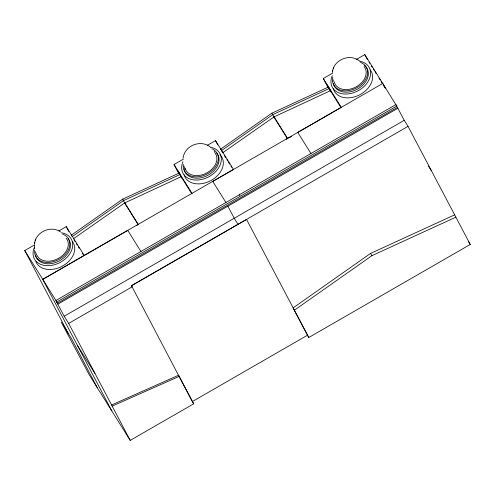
<?xml version="1.0" encoding="UTF-8"?>
<svg xmlns="http://www.w3.org/2000/svg" width="495" height="495" viewBox="0 0 495 495"><rect width="100%" height="100%" fill="white"/><g stroke="black" fill="none" stroke-linecap="round" stroke-linejoin="round"><path stroke-width="0.74" d="M60.563 231.932C50.818 224.978 35.72 231.92 34.477 243.825L34.891 242.358M35.38 240.607L35.72 239.388M183.082 158.202C184.388 145.561 200.859 139.052 210.536 147.163M332.77 70.723L332.362 72.19C333.667 59.548 350.138 53.039 359.815 61.151M333.259 68.972L333.605 67.753M454.515 214.91L370.532 253.44L293.034 307.952L308.769 337.51L470.25 244.468L408.035 126.361L404.242 120.297L64.189 316.237L68.681 323.408L130.197 440.395L193.7 403.809L178.59 375.235L111.505 404.997M294.426 310.186L371.924 255.667L455.907 217.144M71.305 235.187L122.605 199.188L179.097 173.077L179.994 174.525L123.509 200.636L72.208 236.629L71.608 235.663M222.632 152.794L273.995 116.913L330.419 90.684L329.274 88.512L328.377 87.064L271.885 113.182L220.584 149.174L221.185 150.133M73.347 238.807L124.715 202.925L181.139 176.696M136.923 225.374L138.241 224.452L124.66 202.684M286.203 139.361L287.521 138.439L273.939 116.672M68.18 333.259L24.75 250.538L34.786 244.759M58.88 230.874L66.243 226.636L84.224 255.451M178.646 173.343L174.023 164.519L183.397 159.13M207.485 145.239L215.523 140.623L233.504 169.439L42.737 279.359L111.845 410.992M327.925 87.33L323.303 78.507L332.677 73.118M356.097 59.617L364.803 54.611L396.767 106.072L56.715 302L56.176 301.115L64.189 316.237M42.731 279.347L127.747 230.367L140.927 251.491M404.248 120.316L397.361 107.359L57.309 303.293L55.923 300.465L395.969 104.544M57.853 304.171L397.912 108.244M408.022 126.361L131.478 285.708L191.955 400.907M68.669 323.414L132.171 286.822L131.478 285.708L246.547 219.415L308.769 337.51M307.383 335.288L192.314 401.587L193.7 403.809M291.635 136.546L287.378 138.52L273.797 116.758M138.099 224.532L124.517 202.771M329.274 88.512L272.788 114.623L221.488 150.616L222.342 152.25M112.198 406.117L179.283 376.349M214.174 151.117L215.511 153.66A16.997 12.326 -27.7 0 1 205.753 173.436A16.997 12.326 -27.7 0 1 185.043 168.251M396.78 106.066L396.229 105.188L397.361 107.359M368.985 62.092L369.796 63.372M371.399 65.934L372.197 67.215M373.385 69.139L374.195 70.414M374.981 71.701L376.188 73.613M378.978 78.105L380.185 80.017M381.373 81.941L382.183 83.216M383.774 85.783L384.578 87.058M428.441 166.11L431.281 170.633M468.617 241.851L470.25 244.468M323.297 78.519L341.296 107.335L212.757 181.387L225.943 202.504M329.893 89.849L341.08 107.768M310.953 153.524L297.767 132.4L382.79 83.426L385.302 88.197M370.532 253.44L371.924 255.667M271.885 113.182L273.989 116.919M224.501 155.795L225.701 157.713M226.902 159.631L227.7 160.912M228.498 162.193L229.699 164.117M230.893 166.035L231.697 167.316M238.002 224.334L234.215 218.264L227.879 206.205M174.017 164.532L192.017 193.347M180.613 175.861L191.8 193.78M123.509 200.636L122.605 199.188L124.709 202.931M74.021 239.883L75.221 241.808M76.422 243.726L77.22 245.006M78.42 246.925L79.219 248.205M82.411 253.329L83.612 255.247M24.75 250.538L55.923 300.465M77.288 345.176L94.96 373.459M130.197 440.395L89.013 374.406L61.262 322.177L71.453 338.512L97.138 387.424M364.796 54.605L367.29 59.344M327.313 84.93L330.957 91.897M328.377 87.064L329.231 88.698M215.517 140.617L217.781 144.924M239.085 194.139L239.797 195.494M66.243 226.636L68.756 231.419M183.973 166.165L185.173 169.185M35.368 251.782L36.568 254.807M34.403 245.334L34.508 248.589M66.144 238.231A16.997 12.326 -27.7 0 1 58.726 258.229A16.997 12.326 -27.7 0 1 36.878 255.098M72.264 241.393A20.939 15.184 -27.7 0 1 62.556 266.044A20.939 15.184 -27.7 0 1 35.875 261.589M61.374 232.755A20.939 15.184 -27.7 0 1 71.026 251.639A20.939 15.184 -27.7 0 1 45.305 265.549A20.939 15.184 -27.7 0 1 34.378 247.352M68.131 238.683A18.562 13.464 -27.7 0 1 58.744 261.218A18.562 13.464 -27.7 0 1 35.516 255.074M62.543 234.017A18.562 13.464 -27.7 0 1 59.332 259.194A18.562 13.464 -27.7 0 1 34.7 250.062M219.953 154.768A20.939 15.184 -27.7 0 1 211.161 180.421A20.939 15.184 -27.7 0 1 184.06 174.698M210.641 147.256A20.939 15.184 -27.7 0 1 219.421 166.431A20.939 15.184 -27.7 0 1 193.681 179.895A20.939 15.184 -27.7 0 1 182.977 161.729M216.73 153.06A18.562 13.464 -27.7 0 1 207.349 175.595A18.562 13.464 -27.7 0 1 184.115 169.451M211.872 148.692A18.562 13.464 -27.7 0 1 207.51 173.813A18.562 13.464 -27.7 0 1 183.305 164.439M364.029 66.596A16.997 12.326 -27.7 0 1 355.435 87.231A16.997 12.326 -27.7 0 1 334.168 81.601M370.142 69.758A20.939 15.184 -27.7 0 1 359.63 94.842A20.939 15.184 -27.7 0 1 333.339 88.685M359.921 61.244A20.939 15.184 -27.7 0 1 368.701 80.419A20.939 15.184 -27.7 0 1 342.961 93.883A20.939 15.184 -27.7 0 1 332.263 75.716M364.45 65.544A18.562 13.464 -27.7 0 1 357.91 88.89A18.562 13.464 -27.7 0 1 333.395 83.438M333.185 81.26A18.562 13.464 -27.7 0 1 333.284 79.757M360.422 62.382A18.562 13.464 -27.7 0 1 365.644 79.349A18.562 13.464 -27.7 0 1 344.242 90.802A18.562 13.464 -27.7 0 1 332.813 77.152M181.671 177.878L178.033 170.942L181.677 177.909"/></g></svg>
